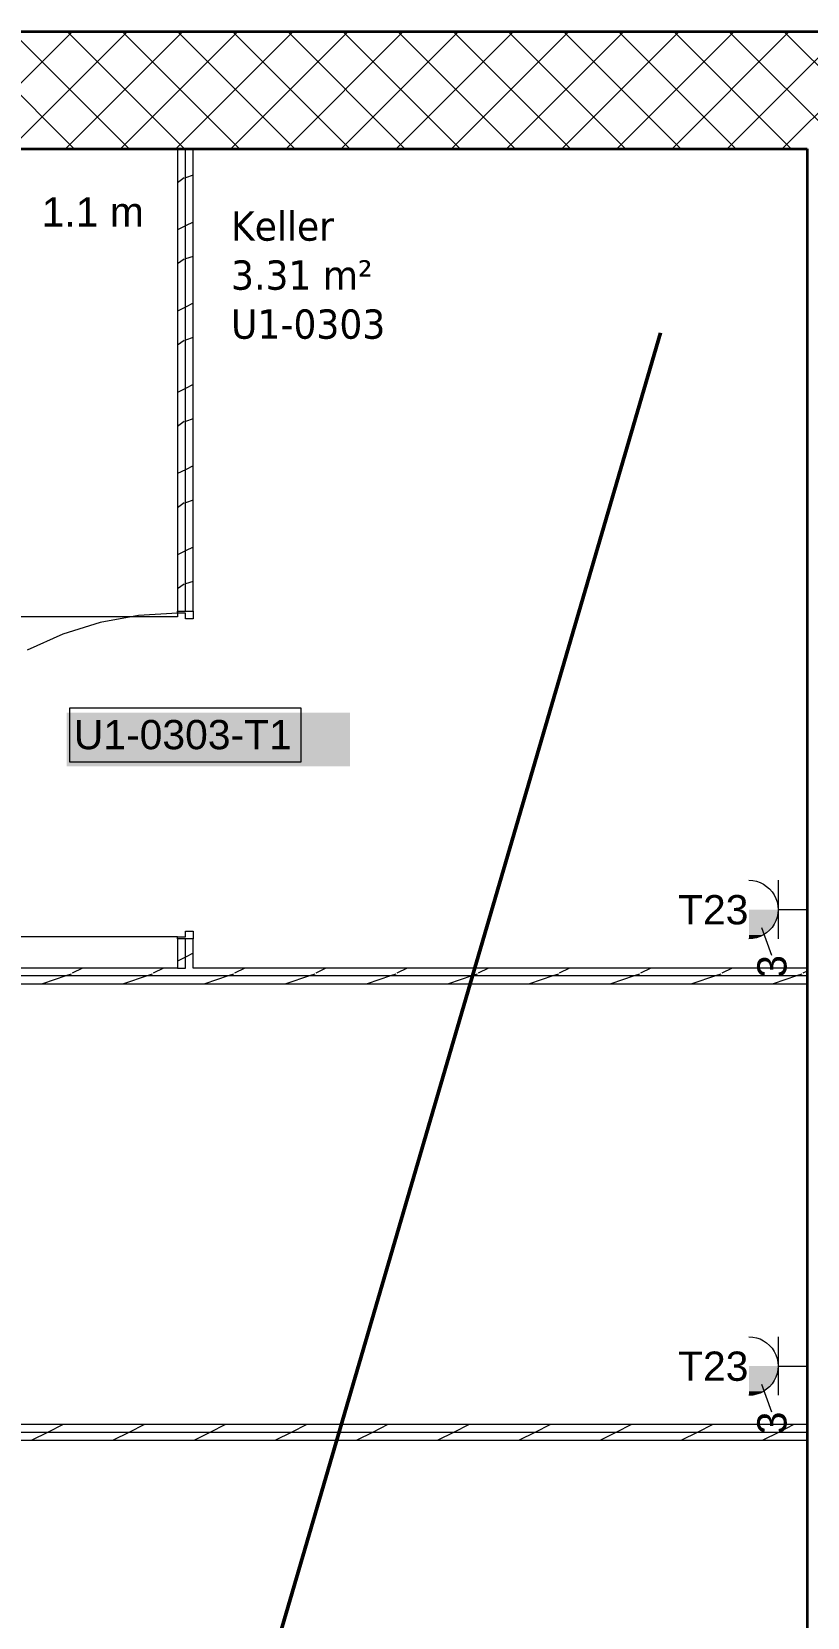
# Model space of a CAD drawing. Extents: x -1132 to 613, y -179 to 712.
# Drawn here: x -386.9 to -347.1, y 480.2 to 561.5 of the extents above; entities that cross this region are included whole.
import ezdxf
from ezdxf.lldxf.tags import DXFTag

# ---------------------------------------------------------------- set-up
doc = ezdxf.new("R2010")
doc.units = 0
doc.layers.get('0').update_dxf_attribs({"lineweight": 13})
for name, color, linetype, lineweight in [('A-AREA-____-IDEN', 7, 'Continuous', 5), ('A-DETL-GENF-HDLN', 7, '_Verdeckte Linien_', 9), ('A-DOOR-____-IDEN', 7, 'Continuous', 5), ('A-DOOR-FRAM-MCUT', 7, 'Continuous', 9), ('A-DOOR-OPNG-OTLN', 7, 'Continuous', 9), ('A-WALL-____-MCUT', 7, 'Continuous', 35), ('A-WALL-____-PATT', 7, 'Continuous', 35), ('A-WALL-FNSH-MCUT', 7, 'Continuous', 35)]:
    doc.layers.add(name, color=color, linetype=linetype, lineweight=lineweight)
doc.layers.add('EL01_WAN_Kraft', color=1, linetype='Continuous', lineweight=13, true_color=0xff0000)
doc.layers.add('X_Geometrie', color=3, linetype='Continuous', lineweight=50, true_color=0x00ff00)
doc.styles.get("Standard").update_dxf_attribs({"font": 'arial.ttf'})
tags = doc.linetypes.add('_Verdeckte Linien_', pattern=[0.15, 0.1, -0.05]).pattern_tags.tags
tags[6:7] = [DXFTag(74, 4), DXFTag(75, 0), DXFTag(340, '0'), DXFTag(46, 1.0), DXFTag(50, 0.0), DXFTag(44, 0.0), DXFTag(45, 0.0)]
tags[4:5] = [DXFTag(74, 4), DXFTag(75, 0), DXFTag(340, '0'), DXFTag(46, 1.0), DXFTag(50, 0.0), DXFTag(44, 0.0), DXFTag(45, 0.0)]

# ---------------------------------------------------------------- blocks, each defined once
blk = doc.blocks.new('Referenz-A0UNPDE96I', base_point=(-1115.886, -117.372))
at = {"layer": 'A-DETL-GENF-HDLN', "color": 0, "linetype": '_Verdeckte Linien_', "ltscale": 0.13}
for p, q in [((-392.415, 555.478), (-379.415, 555.478)), ((-379.415, 555.478), (-379.415, 531.478)), ((-379.415, 531.478), (-411.415, 531.478))]:
    blk.add_line(p, q, dxfattribs=at)
at = {"layer": 'A-DOOR-____-IDEN', "color": 0, "linetype": 'Continuous', "ltscale": 0.13}
for p, q in [((-384.936, 526.815), (-373.096, 526.815)), ((-384.936, 524.035), (-384.936, 526.815)), ((-373.096, 526.815), (-373.096, 524.035)), ((-373.096, 524.035), (-384.936, 524.035))]:
    blk.add_line(p, q, dxfattribs=at)
at = {"layer": 'A-DOOR-____-IDEN', "color": 7, "linetype": 'Continuous', "ltscale": 0.13, "true_color": 0xffffff}
for points in [[(-385.111, 523.812), (-370.572, 523.812), (-385.111, 526.571)], [(-370.572, 523.812), (-385.111, 526.571), (-370.572, 526.571)]]:
    blk.add_solid(points, dxfattribs=at)
at = {"layer": 'A-DOOR-FRAM-MCUT', "color": 0, "linetype": 'Continuous', "ltscale": 0.13}
for p, q in [((-379.415, 531.778), (-378.615, 531.778)), ((-379.415, 531.678), (-379.415, 531.778)), ((-379.015, 531.678), (-379.415, 531.678)), ((-379.015, 531.378), (-379.015, 531.678)), ((-378.615, 531.778), (-378.615, 531.378)), ((-378.615, 531.378), (-379.015, 531.378)), ((-379.015, 515.378), (-378.615, 515.378)), ((-379.015, 515.078), (-379.015, 515.378)), ((-378.615, 515.378), (-378.615, 514.978)), ((-379.415, 515.078), (-379.015, 515.078)), ((-379.415, 514.978), (-379.415, 515.078)), ((-378.615, 514.978), (-379.415, 514.978))]:
    blk.add_line(p, q, dxfattribs=at)
at = {"layer": 'A-DOOR-OPNG-OTLN', "color": 0, "linetype": 'Continuous', "ltscale": 0.13}
for p, q in [((-379.415, 531.678), (-381.416, 531.557)), ((-383.387, 531.196), (-385.301, 530.6)), ((-381.416, 531.557), (-383.387, 531.196)), ((-385.301, 530.6), (-387.129, 529.777)), ((-379.415, 515.078), (-396.015, 515.078))]:
    blk.add_line(p, q, dxfattribs=at)
at = {"layer": 'A-WALL-____-MCUT', "color": 0, "linetype": 'Continuous', "ltscale": 0.35}
for p, q in [((59.385, 561.478), (-1107.612, 561.478)), ((-411.415, 555.478), (-347.115, 555.478)), ((-347.115, 555.478), (-347.115, 466.178))]:
    blk.add_line(p, q, dxfattribs=at)
at = {"layer": 'A-WALL-____-MCUT', "color": 0, "linetype": 'Continuous', "lineweight": 9, "ltscale": 0.13}
for p, q in [((-379.015, 531.778), (-379.015, 555.478)), ((-379.015, 513.478), (-379.015, 514.978)), ((-347.115, 513.078), (-408.815, 513.078)), ((-379.415, 513.478), (-379.015, 513.478)), ((-347.115, 489.678), (-408.415, 489.678))]:
    blk.add_line(p, q, dxfattribs=at)
at = {"layer": 'A-WALL-____-PATT', "color": 0, "linetype": 'Continuous', "lineweight": 9, "ltscale": 0.13}
for p, q in [((-390.823, 555.478), (-384.823, 561.478)), ((-384.721, 555.478), (-390.721, 561.478)), ((-387.995, 555.478), (-381.995, 561.478)), ((-381.892, 555.478), (-387.892, 561.478)), ((-385.166, 555.478), (-379.166, 561.478)), ((-379.064, 555.478), (-385.064, 561.478)), ((-382.338, 555.478), (-376.338, 561.478)), ((-376.236, 555.478), (-382.236, 561.478)), ((-379.51, 555.478), (-373.51, 561.478)), ((-373.407, 555.478), (-379.407, 561.478)), ((-376.681, 555.478), (-370.681, 561.478)), ((-370.579, 555.478), (-376.579, 561.478)), ((-373.853, 555.478), (-367.853, 561.478)), ((-367.75, 555.478), (-373.75, 561.478)), ((-371.024, 555.478), (-365.024, 561.478)), ((-364.922, 555.478), (-370.922, 561.478)), ((-368.196, 555.478), (-362.196, 561.478)), ((-362.093, 555.478), (-368.093, 561.478)), ((-365.367, 555.478), (-359.367, 561.478)), ((-359.265, 555.478), (-365.265, 561.478)), ((-362.539, 555.478), (-356.539, 561.478)), ((-356.437, 555.478), (-362.437, 561.478)), ((-359.711, 555.478), (-353.711, 561.478)), ((-353.608, 555.478), (-359.608, 561.478)), ((-356.882, 555.478), (-350.882, 561.478)), ((-350.78, 555.478), (-356.78, 561.478)), ((-354.054, 555.478), (-348.054, 561.478)), ((-347.951, 555.478), (-353.951, 561.478)), ((-351.225, 555.478), (-345.225, 561.478)), ((-345.123, 555.478), (-351.123, 561.478)), ((-348.397, 555.478), (-342.397, 561.478)), ((-342.294, 555.478), (-348.294, 561.478)), ((-379.085, 553.983), (-379.415, 553.736)), ((-379.015, 553.993), (-379.045, 553.983)), ((-378.615, 554.127), (-379.015, 553.993)), ((-379.015, 551.521), (-379.415, 551.321)), ((-378.615, 551.721), (-379.015, 551.521)), ((-379.084, 549.819), (-379.415, 549.571)), ((-379.015, 549.829), (-379.045, 549.819)), ((-378.615, 549.962), (-379.015, 549.829)), ((-379.015, 547.356), (-379.415, 547.156)), ((-378.615, 547.556), (-379.015, 547.356)), ((-379.084, 545.654), (-379.415, 545.406)), ((-379.015, 545.664), (-379.045, 545.654)), ((-378.615, 545.797), (-379.015, 545.664)), ((-379.015, 543.191), (-379.415, 542.991)), ((-378.615, 543.391), (-379.015, 543.191)), ((-379.083, 541.489), (-379.415, 541.241)), ((-379.015, 541.499), (-379.045, 541.489)), ((-378.615, 541.633), (-379.015, 541.499)), ((-379.015, 539.026), (-379.415, 538.826)), ((-378.615, 539.226), (-379.015, 539.026)), ((-379.083, 537.325), (-379.415, 537.076)), ((-379.015, 537.335), (-379.045, 537.325)), ((-378.615, 537.468), (-379.015, 537.335)), ((-379.015, 534.861), (-379.415, 534.661)), ((-378.615, 535.061), (-379.015, 534.861)), ((-378.615, 533.303), (-379.015, 533.17)), ((-379.082, 533.16), (-379.415, 532.911)), ((-379.015, 533.17), (-379.044, 533.16)), ((-379.015, 514.037), (-379.415, 513.837)), ((-378.615, 514.237), (-379.015, 514.037)), ((-385.148, 513.078), (-386.348, 512.678)), ((-384.875, 513.169), (-385.148, 513.078)), ((-384.297, 513.478), (-384.826, 513.214)), ((-380.983, 513.078), (-382.183, 512.678)), ((-380.71, 513.17), (-380.983, 513.078)), ((-380.132, 513.478), (-380.661, 513.214)), ((-376.819, 513.078), (-378.019, 512.678)), ((-376.544, 513.17), (-376.819, 513.078)), ((-375.967, 513.478), (-376.496, 513.214)), ((-372.654, 513.078), (-373.854, 512.678)), ((-372.379, 513.17), (-372.654, 513.078)), ((-371.802, 513.478), (-372.331, 513.214)), ((-368.489, 513.078), (-369.689, 512.678)), ((-368.214, 513.17), (-368.489, 513.078)), ((-367.637, 513.478), (-368.166, 513.214)), ((-364.325, 513.078), (-365.525, 512.678)), ((-364.049, 513.17), (-364.325, 513.078)), ((-363.472, 513.478), (-364.001, 513.214)), ((-360.16, 513.078), (-361.36, 512.678)), ((-359.884, 513.17), (-360.16, 513.078)), ((-359.307, 513.478), (-359.836, 513.214)), ((-355.995, 513.078), (-357.195, 512.678)), ((-355.719, 513.17), (-355.995, 513.078)), ((-355.142, 513.478), (-355.671, 513.214)), ((-351.83, 513.078), (-353.03, 512.678)), ((-351.554, 513.17), (-351.83, 513.078)), ((-350.977, 513.478), (-351.506, 513.214)), ((-347.666, 513.078), (-348.866, 512.678)), ((-347.389, 513.171), (-347.666, 513.078)), ((-347.115, 513.327), (-347.342, 513.214)), ((-386.083, 489.678), (-386.883, 489.278)), ((-385.283, 490.078), (-386.083, 489.678)), ((-381.918, 489.678), (-382.718, 489.278)), ((-381.118, 490.078), (-381.918, 489.678)), ((-377.753, 489.678), (-378.553, 489.278)), ((-376.953, 490.078), (-377.753, 489.678)), ((-373.588, 489.678), (-374.388, 489.278)), ((-372.788, 490.078), (-373.588, 489.678)), ((-369.423, 489.678), (-370.223, 489.278)), ((-368.623, 490.078), (-369.423, 489.678)), ((-365.258, 489.678), (-366.058, 489.278)), ((-364.458, 490.078), (-365.258, 489.678)), ((-361.093, 489.678), (-361.893, 489.278)), ((-360.293, 490.078), (-361.093, 489.678)), ((-356.928, 489.678), (-357.728, 489.278)), ((-356.128, 490.078), (-356.928, 489.678)), ((-352.763, 489.678), (-353.563, 489.278)), ((-351.963, 490.078), (-352.763, 489.678)), ((-348.599, 489.678), (-349.399, 489.278)), ((-347.799, 490.078), (-348.599, 489.678))]:
    blk.add_line(p, q, dxfattribs=at)
at = {"layer": 'A-WALL-FNSH-MCUT', "color": 0, "linetype": 'Continuous', "lineweight": 9, "ltscale": 0.13}
for p, q in [((-379.415, 555.478), (-379.415, 531.778)), ((-378.615, 531.778), (-378.615, 555.478)), ((-379.415, 531.778), (-378.615, 531.778)), ((-379.415, 514.978), (-379.415, 513.478)), ((-378.615, 514.978), (-379.415, 514.978)), ((-378.615, 513.478), (-378.615, 514.978)), ((-379.415, 513.478), (-409.215, 513.478)), ((-347.115, 513.478), (-378.615, 513.478)), ((-408.415, 512.678), (-347.115, 512.678)), ((-347.115, 490.078), (-408.415, 490.078)), ((-408.415, 489.278), (-347.115, 489.278))]:
    blk.add_line(p, q, dxfattribs=at)
at = {"layer": 'X_Geometrie', "color": 0, "linetype": 'Continuous', "ltscale": 0.5}
blk.add_line((-426.566, 300.164), (-354.642, 546.044), dxfattribs=at)
at = {"layer": 'A-AREA-____-IDEN', "color": 0, "linetype": 'Continuous', "ltscale": 0.13, "char_height": 1.5, "attachment_point": 1}
for s, insert in [('{\\W0.9;\\fVerdana;Keller}', (-376.674, 552.268)), ('{\\W0.9;\\fVerdana;3.31 m²}', (-376.674, 549.754)), ('{\\W0.9;\\fVerdana;U1-0303}', (-376.674, 547.241))]:
    blk.add_mtext(s, dxfattribs=dict(at, insert=insert))
at = {"layer": 'A-DOOR-____-IDEN', "color": 0, "linetype": 'Continuous', "ltscale": 0.13, "insert": (-384.736, 526.196), "char_height": 1.5, "attachment_point": 1}
blk.add_mtext('{\\fArial;U1-0303-T1}', dxfattribs=at)
blk = doc.blocks.new('Steckdose T23_ AP_ 3-fach-A0UNPEYT6I', base_point=(-353.745, 489.579))
at = {"color": 0, "lineweight": -2}
for p, q in [((-350.113, 494.578), (-349.917, 494.565)), ((-349.917, 494.565), (-349.724, 494.527)), ((-349.724, 494.527), (-349.539, 494.464)), ((-349.539, 494.464), (-349.363, 494.377)), ((-349.363, 494.377), (-349.2, 494.268)), ((-349.2, 494.268), (-349.052, 494.139)), ((-348.613, 494.578), (-348.613, 491.578)), ((-349.052, 494.139), (-348.923, 493.991)), ((-348.923, 493.991), (-348.814, 493.828)), ((-348.814, 493.828), (-348.727, 493.652)), ((-348.727, 493.652), (-348.664, 493.466)), ((-348.664, 493.466), (-348.625, 493.274)), ((-348.664, 492.69), (-348.727, 492.504)), ((-348.625, 492.882), (-348.664, 492.69)), ((-348.625, 493.274), (-348.613, 493.078)), ((-348.613, 493.078), (-348.625, 492.882)), ((-348.613, 493.078), (-347.113, 493.078)), ((-349.363, 491.779), (-349.539, 491.692)), ((-349.466, 492.152), (-348.958, 490.736)), ((-349.2, 491.888), (-349.363, 491.779)), ((-349.052, 492.018), (-349.2, 491.888)), ((-348.923, 492.165), (-349.052, 492.018)), ((-348.814, 492.328), (-348.923, 492.165)), ((-348.727, 492.504), (-348.814, 492.328)), ((-349.917, 491.591), (-350.113, 491.578)), ((-349.724, 491.629), (-349.917, 491.591)), ((-349.539, 491.692), (-349.724, 491.629))]:
    blk.add_line(p, q, dxfattribs=at)
for points in [[(-348.664, 492.69), (-350.113, 492.69), (-348.613, 493.078)], [(-350.113, 492.69), (-348.613, 493.078), (-350.113, 493.078)], [(-348.814, 492.328), (-350.113, 492.328), (-348.664, 492.69)], [(-350.113, 492.328), (-348.664, 492.69), (-350.113, 492.69)], [(-349.052, 492.018), (-350.113, 492.018), (-348.814, 492.328)], [(-350.113, 492.018), (-348.814, 492.328), (-350.113, 492.328)], [(-349.363, 491.779), (-350.113, 491.779), (-349.052, 492.018)], [(-350.113, 491.779), (-349.052, 492.018), (-350.113, 492.018)], [(-349.724, 491.629), (-350.113, 491.629), (-349.363, 491.779)], [(-350.113, 491.629), (-349.363, 491.779), (-350.113, 491.779)], [(-350.113, 491.578), (-349.724, 491.629), (-350.113, 491.629)]]:
    blk.add_solid(points, dxfattribs=at)
at = {"color": 0, "lineweight": -2, "insert": (-353.745, 493.82), "char_height": 1.5, "attachment_point": 1}
blk.add_mtext('{\\fArial;T23}', dxfattribs=at)
at = {"color": 0, "lineweight": -2, "insert": (-349.682, 489.579), "char_height": 1.5, "attachment_point": 1, "rotation": 90}
blk.add_mtext('{\\fArial;3}', dxfattribs=at)
blk = doc.blocks.new('Steckdose T23_ AP_ 3-fach-A0UNPFJH6I', base_point=(-353.745, 512.979))
at = {"color": 0, "lineweight": -2}
for p, q in [((-350.113, 517.978), (-349.917, 517.965)), ((-349.917, 517.965), (-349.724, 517.927)), ((-349.724, 517.927), (-349.539, 517.864)), ((-349.539, 517.864), (-349.363, 517.777)), ((-349.363, 517.777), (-349.2, 517.668)), ((-348.613, 517.978), (-348.613, 514.978)), ((-349.2, 517.668), (-349.052, 517.539)), ((-349.052, 517.539), (-348.923, 517.391)), ((-348.923, 517.391), (-348.814, 517.228)), ((-348.814, 517.228), (-348.727, 517.052)), ((-348.727, 517.052), (-348.664, 516.866)), ((-348.664, 516.866), (-348.625, 516.674)), ((-348.625, 516.282), (-348.664, 516.09)), ((-348.625, 516.674), (-348.613, 516.478)), ((-348.613, 516.478), (-348.625, 516.282)), ((-348.613, 516.478), (-347.113, 516.478)), ((-349.466, 515.552), (-348.958, 514.136)), ((-349.052, 515.418), (-349.2, 515.288)), ((-348.923, 515.565), (-349.052, 515.418)), ((-348.814, 515.728), (-348.923, 515.565)), ((-348.727, 515.904), (-348.814, 515.728)), ((-348.664, 516.09), (-348.727, 515.904)), ((-349.917, 514.991), (-350.113, 514.978)), ((-349.724, 515.029), (-349.917, 514.991)), ((-349.539, 515.092), (-349.724, 515.029)), ((-349.363, 515.179), (-349.539, 515.092)), ((-349.2, 515.288), (-349.363, 515.179))]:
    blk.add_line(p, q, dxfattribs=at)
for points in [[(-348.664, 516.09), (-350.113, 516.09), (-348.613, 516.478)], [(-350.113, 516.09), (-348.613, 516.478), (-350.113, 516.478)], [(-348.814, 515.728), (-350.113, 515.728), (-348.664, 516.09)], [(-350.113, 515.728), (-348.664, 516.09), (-350.113, 516.09)], [(-349.052, 515.418), (-350.113, 515.418), (-348.814, 515.728)], [(-350.113, 515.418), (-348.814, 515.728), (-350.113, 515.728)], [(-349.363, 515.179), (-350.113, 515.179), (-349.052, 515.418)], [(-350.113, 515.179), (-349.052, 515.418), (-350.113, 515.418)], [(-349.724, 515.029), (-350.113, 515.029), (-349.363, 515.179)], [(-350.113, 515.029), (-349.363, 515.179), (-350.113, 515.179)], [(-350.113, 514.978), (-349.724, 515.029), (-350.113, 515.029)]]:
    blk.add_solid(points, dxfattribs=at)
at = {"color": 0, "lineweight": -2, "insert": (-353.745, 517.22), "char_height": 1.5, "attachment_point": 1}
blk.add_mtext('{\\fArial;T23}', dxfattribs=at)
at = {"color": 0, "lineweight": -2, "insert": (-349.682, 512.979), "char_height": 1.5, "attachment_point": 1, "rotation": 90}
blk.add_mtext('{\\fArial;3}', dxfattribs=at)
blk = doc.blocks.new('Absolute Höhe-A0UNPG3D6I', base_point=(-386.385, 551.489))
at = {"color": 0, "lineweight": -2, "insert": (-386.385, 552.989), "char_height": 1.5, "attachment_point": 1}
blk.add_mtext('{\\fArial;1.1 m}', dxfattribs=at)

msp = doc.modelspace()

# ---------------------------------------------------------------- block references
at = {"color": 9, "lineweight": 25, "ltscale": 0.25, "true_color": 0xc0c0c0}
msp.add_blockref('Referenz-A0UNPDE96I', (-1115.886, -117.372), dxfattribs=at)
at = {"layer": 'EL01_WAN_Kraft', "ltscale": 0.13}
msp.add_blockref('Absolute Höhe-A0UNPG3D6I', (-386.385, 551.489), dxfattribs=at)
at = {"layer": 'EL01_WAN_Kraft', "color": 1, "linetype": 'Continuous', "ltscale": 0.13, "true_color": 0xff0000}
for name, p in [('Steckdose T23_ AP_ 3-fach-A0UNPFJH6I', (-353.745, 512.979)), ('Steckdose T23_ AP_ 3-fach-A0UNPEYT6I', (-353.745, 489.579))]:
    msp.add_blockref(name, p, dxfattribs=at)

doc.saveas('drawing.dxf')
